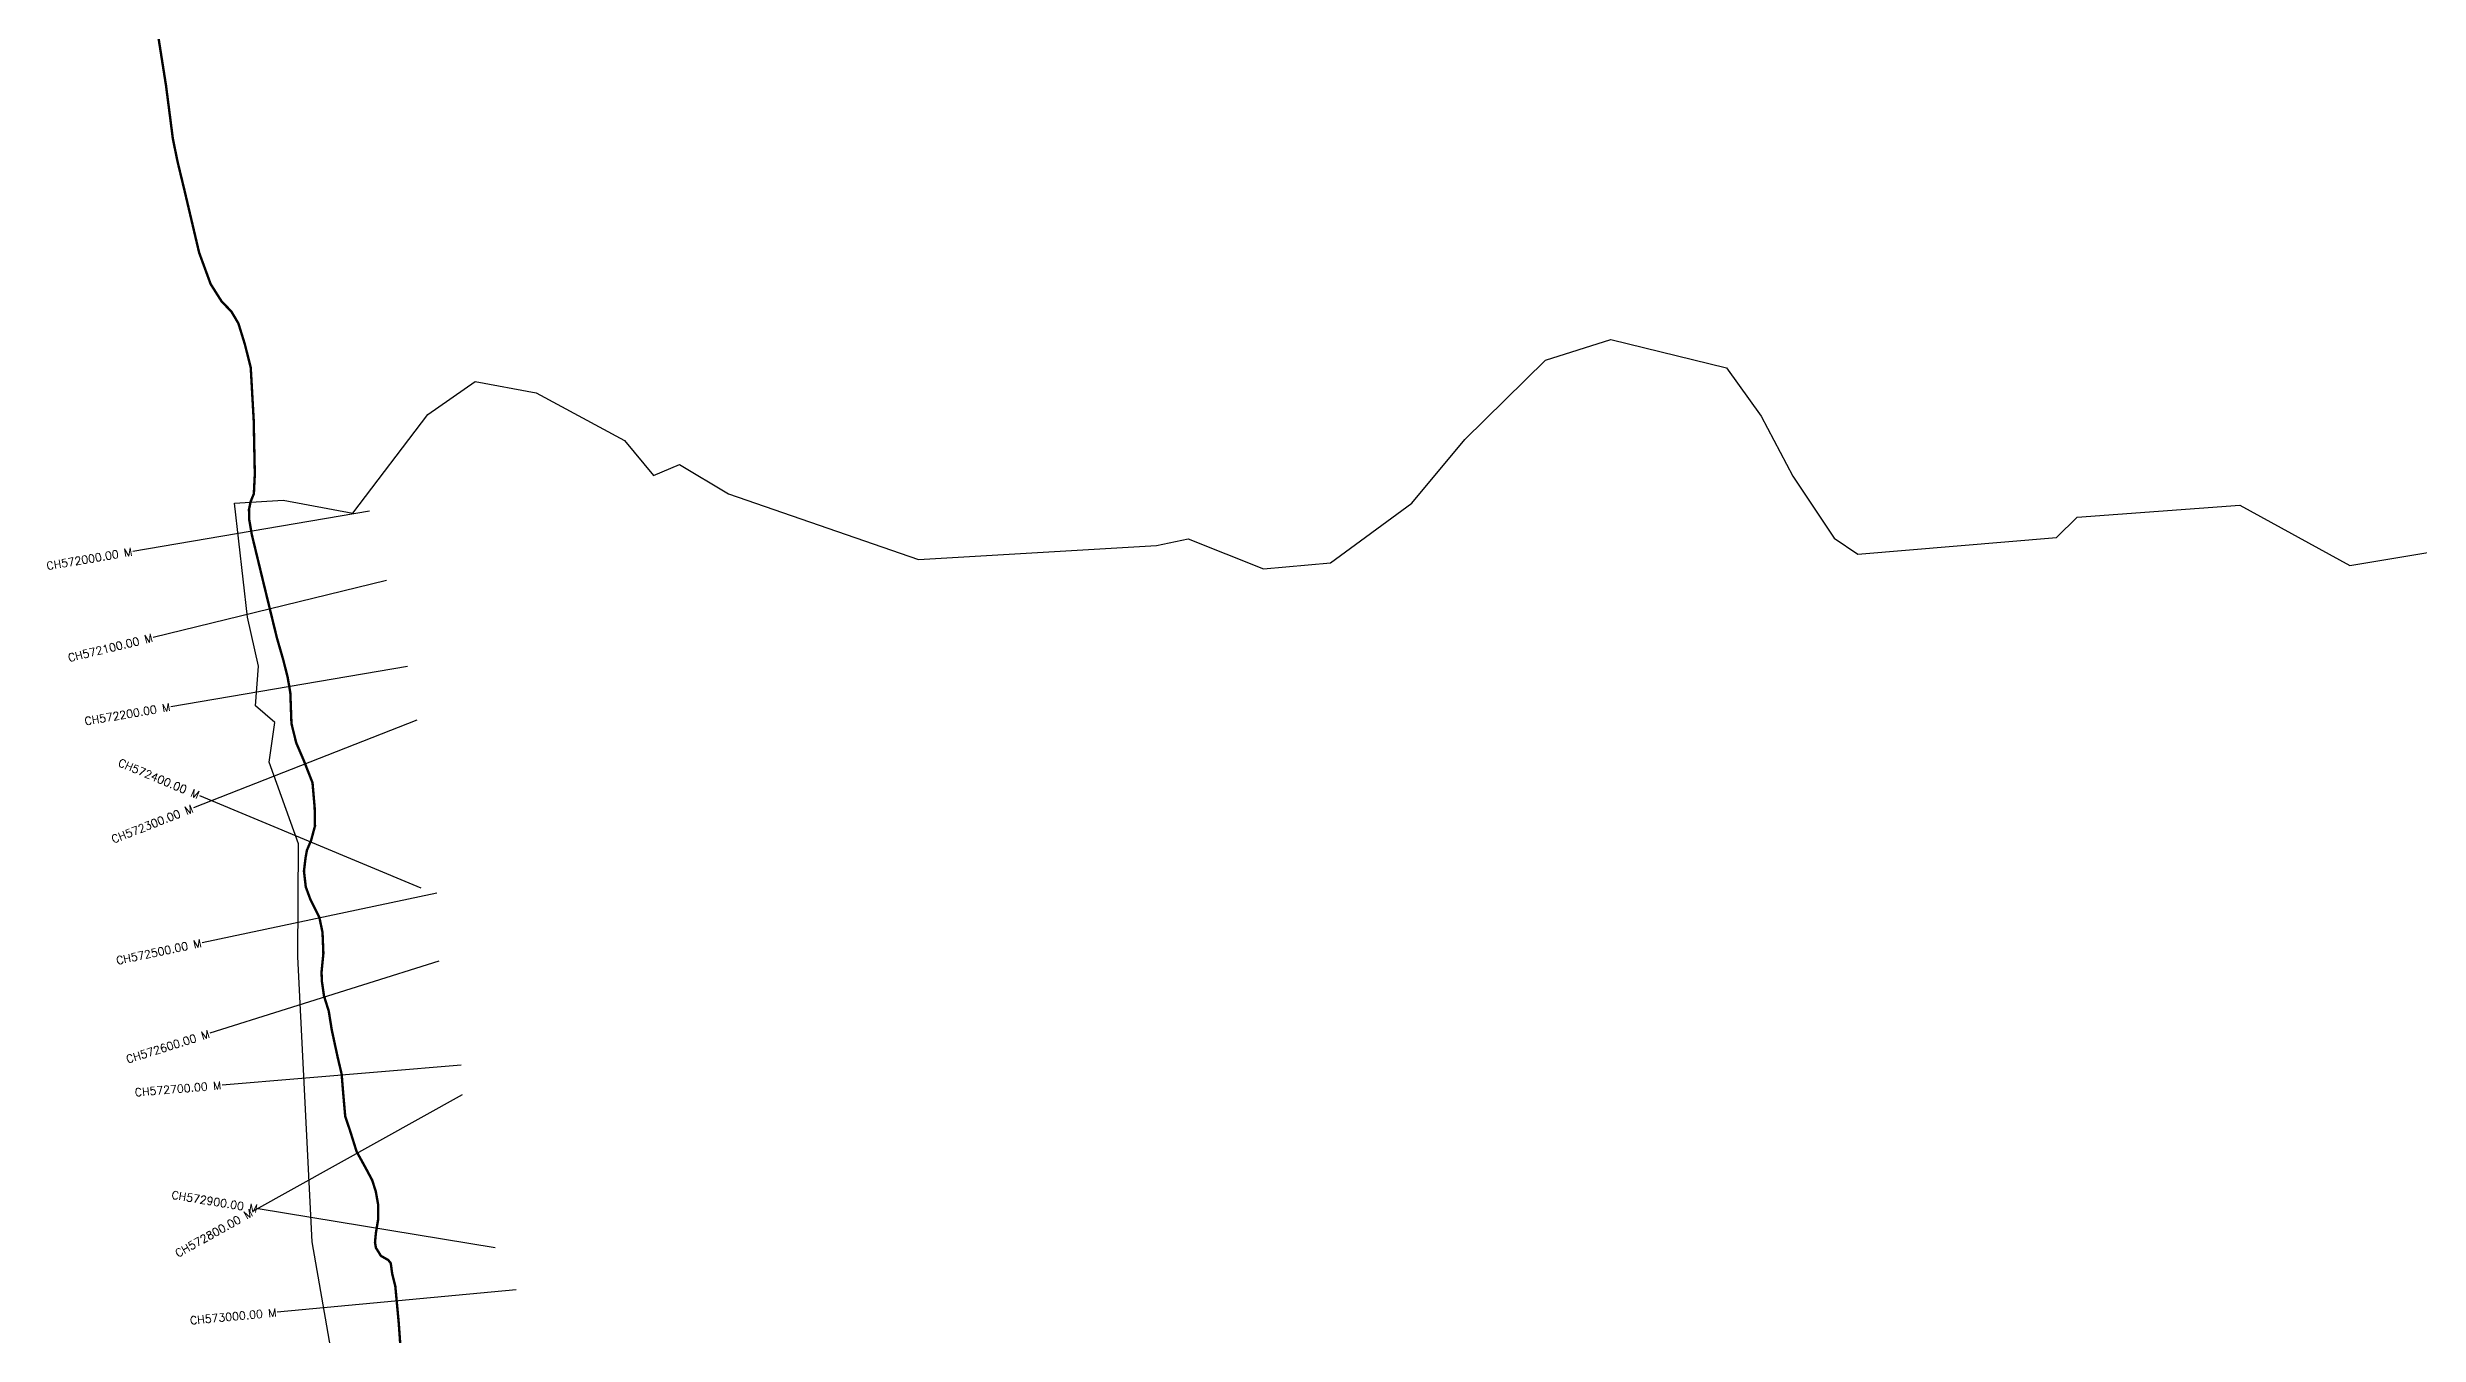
# Model space of a CAD drawing. Header units: metres. Extents: x 321692 to 327866, y 1839213 to 1845754.
# Drawn here: x 321815 to 324779, y 1842505 to 1844114 of the extents above; entities that cross this region are included whole.
import ezdxf
from ezdxf.enums import TextEntityAlignment as Align

# ---------------------------------------------------------------- set-up
doc = ezdxf.new("R2010")
doc.units = ezdxf.units.M
for name, color, linetype in [('CS', 134, 'Continuous'), ('CSMark', 6, 'Continuous'), ('NATURALLY PROTECTED', 3, 'Continuous')]:
    doc.layers.add(name, color=color, linetype=linetype)
doc.styles.get("Standard").update_dxf_attribs({"font": 'simplex.shx'})

msp = doc.modelspace()

# ---------------------------------------------------------------- linework, layer by layer
at = {"color": 6, "flags": 128}
msp.add_lwpolyline([(322227.5, 1842155), (322145.9, 1842620.8), (322128.2, 1842976.9), (322128.9, 1843118), (322092.2, 1843220.1), (322099.4, 1843270), (322075.2, 1843290.6), (322078.8, 1843340.3), (322065.4, 1843401.6), (322048.8, 1843544.3), (322109.8, 1843547.9), (322197, 1843531.4), (322290.8, 1843655), (322349.6, 1843696.3), (322426, 1843682.1), (322536.3, 1843622.3), (322572.5, 1843578.8), (322605.3, 1843592.3), (322666.4, 1843555.8), (322903.8, 1843473.8), (323201.4, 1843491.2), (323241.1, 1843499.4), (323335.1, 1843462.1), (323418.8, 1843469.7), (323520.6, 1843544.1), (323586.7, 1843623.7), (323687.6, 1843723), (323769.1, 1843748.9), (323913.9, 1843713.2), (323957.1, 1843652.7), (323996.6, 1843577.9), (324048.4, 1843500.4), (324078, 1843480.2), (324326.3, 1843501.3), (324351.9, 1843526.4), (324555.4, 1843541.4), (324692.7, 1843466.2), (324938, 1843506.8)], dxfattribs=at)
at = {"layer": 'CS'}
for p, q in [((322217.7, 1843534.2), (321922, 1843483.8)), ((322239, 1843447.3), (321947.5, 1843376.3)), ((322265.3, 1843340), (321969.5, 1843289.6)), ((322277, 1843272.7), (321997.7, 1843163.2)), ((322282.4, 1843062.9), (322005.5, 1843178.3)), ((322302, 1843056.6), (322008.5, 1842994.6)), ((322304.4, 1842971.5), (322018.3, 1842881.3)), ((322332.5, 1842841.4), (322033.5, 1842816.4)), ((322333.7, 1842804.6), (322071.6, 1842658.6)), ((322374.6, 1842613), (322078.6, 1842661.8)), ((322401.1, 1842560.5), (322102.4, 1842532.5))]:
    msp.add_line(p, q, dxfattribs=at)
at = {"layer": 'NATURALLY PROTECTED', "const_width": 3, "flags": 128}
msp.add_lwpolyline([(321949, 1844157.5), (321963.4, 1844066.3), (321972, 1843999.5), (321977.9, 1843970.8), (321986.4, 1843935.5), (322004.8, 1843857.3), (322019.2, 1843818), (322033, 1843796.2), (322045.1, 1843783.7), (322053.9, 1843768.8), (322061.9, 1843742.9), (322069.3, 1843713.7), (322073, 1843647.9), (322074.4, 1843580.3), (322073.2, 1843555.9), (322069.1, 1843545.8), (322067.1, 1843536.1), (322067.5, 1843523), (322070.6, 1843505), (322086.1, 1843440.9), (322102, 1843375.7), (322110, 1843348), (322115.5, 1843326.1), (322118.8, 1843306.8), (322120.2, 1843268.5), (322126.2, 1843244.3), (322135.6, 1843222.4), (322146.5, 1843194.6), (322149.2, 1843163.5), (322149.6, 1843140.5), (322144.7, 1843122.4), (322139.5, 1843110.1), (322137.9, 1843101.2), (322135.8, 1843084.2), (322138.1, 1843064.3), (322144.1, 1843048), (322155.1, 1843026.1), (322159, 1843007.6), (322160.1, 1842981.3), (322157.8, 1842957.9), (322158.2, 1842946.4), (322160.9, 1842927.9), (322166.8, 1842909.1), (322170.6, 1842885.4), (322177.9, 1842851.6), (322182.9, 1842830.4), (322184.9, 1842805.8), (322187.4, 1842777.5), (322193.4, 1842759.7), (322201.6, 1842733.5), (322212.6, 1842713.6), (322221.1, 1842697.7), (322225.6, 1842683.6), (322228.7, 1842666.2), (322228.5, 1842648.5), (322225.8, 1842632.3), (322224.6, 1842620), (322225.8, 1842613.1), (322232, 1842603.1), (322241.2, 1842597.8), (322244.3, 1842593.9), (322246.1, 1842580.7), (322250, 1842565.1), (322254.3, 1842519.1), (322256.6, 1842486.5)], dxfattribs=at)

# ---------------------------------------------------------------- texts
at = {"layer": 'CSMark'}
for s, rotation, p in [('CH572000.00 M', 9.6784, (321921, 1843483.6)), ('CH572100.00 M', 13.6822, (321946.5, 1843376.1)), ('CH572200.00 M', 9.6659, (321968.6, 1843289.5)), ('CH572400.00 M', 337.3733, (322004.6, 1843178.7)), ('CH572300.00 M', 21.41, (321996.8, 1843162.8)), ('CH572500.00 M', 11.9257, (322007.5, 1842994.4)), ('CH572600.00 M', 17.5033, (322017.4, 1842881)), ('CH572700.00 M', 4.7661, (322032.5, 1842816.4)), ('CH572900.00 M', 350.6498, (322077.6, 1842662)), ('CH572800.00 M', 29.1167, (322070.7, 1842658.1)), ('CH573000.00 M', 5.3624, (322101.4, 1842532.4))]:
    msp.add_text(s, height=10, rotation=rotation, dxfattribs=at).set_placement(p, align=Align.MIDDLE_RIGHT)

doc.saveas('drawing.dxf')
